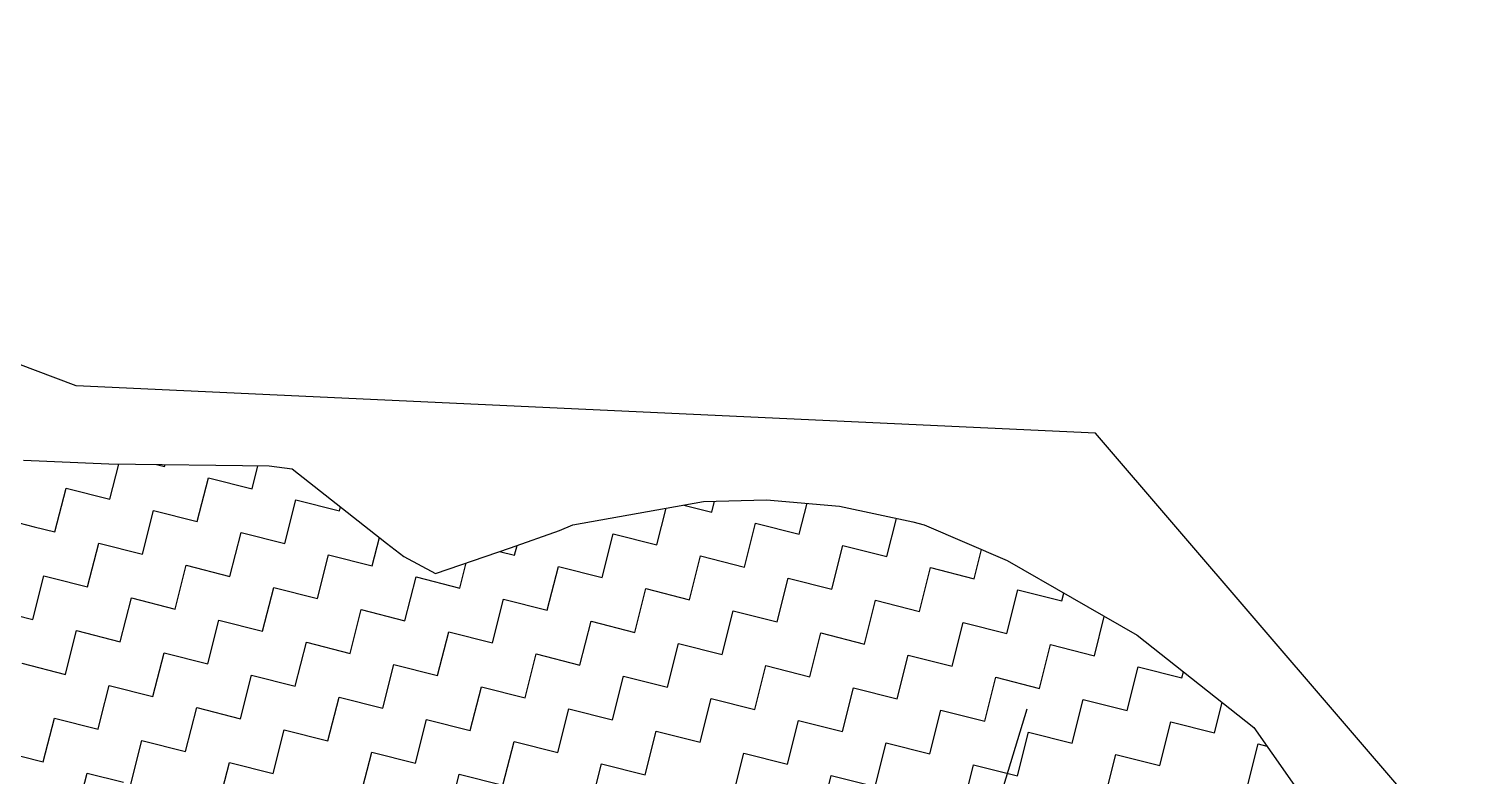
# Model space of a CAD drawing. Header units: metres. Extents: x 281097 to 285452, y 2029380 to 2031700.
# Drawn here: x 284293.6 to 284686.7, y 2030948.3 to 2031152.7 of the extents above; entities that cross this region are included whole.
import ezdxf

# ---------------------------------------------------------------- set-up
doc = ezdxf.new("R2010")
doc.units = ezdxf.units.M
doc.header["$MEASUREMENT"] = 0
for name, color, linetype in [('LINE_WATER', 4, 'Continuous'), ('POLY_HATCH', 12, 'Continuous'), ('V_BOUND_LINE', 7, 'Continuous')]:
    doc.layers.add(name, color=color, linetype=linetype)

msp = doc.modelspace()

# ---------------------------------------------------------------- linework, layer by layer
at = {"layer": 'LINE_WATER'}
msp.add_line((284559.88, 2030943.68), (284566.86, 2030966.8), dxfattribs=at)
at = {"layer": 'POLY_HATCH'}
for p, q in [((284292.24, 2031034.75), (284315.6, 2031033.72)), ((284315.6, 2031033.72), (284359.45, 2031033.2)), ((284359.45, 2031033.2), (284365.76, 2031032.41)), ((284365.76, 2031032.41), (284391.55, 2031012.04)), ((284442.5, 2031017.04), (284478.33, 2031023.43)), ((284478.33, 2031023.43), (284495.57, 2031023.95)), ((284495.57, 2031023.95), (284515.47, 2031022.17)), ((284515.47, 2031022.17), (284535.57, 2031017.89)), ((284438.86, 2031015.52), (284442.5, 2031017.04)), ((284535.57, 2031017.89), (284538.63, 2031017.11)), ((284538.63, 2031017.11), (284561.39, 2031007.28)), ((284425.44, 2031010.78), (284438.86, 2031015.52)), ((284391.55, 2031012.04), (284396.33, 2031008.39)), ((284404.93, 2031003.77), (284425.44, 2031010.78)), ((284396.33, 2031008.39), (284404.93, 2031003.77)), ((284561.39, 2031007.28), (284596.94, 2030986.88)), ((284596.94, 2030986.88), (284628.85, 2030961.7)), ((284628.85, 2030961.7), (284656.74, 2030922))]:
    msp.add_line(p, q, dxfattribs=at)
at = {"layer": 'POLY_HATCH', "linetype": 'Continuous'}
for p, q in [((284315.83, 2031024.06), (284318.27, 2031033.69)), ((284328.57, 2031033.57), (284330.83, 2031032.99)), ((284330.83, 2031032.99), (284330.97, 2031033.54)), ((284354.77, 2031026.93), (284356.37, 2031033.23)), ((284339.77, 2031017.99), (284342.8, 2031029.96)), ((284342.8, 2031029.96), (284354.77, 2031026.93)), ((284300.82, 2031015.12), (284303.85, 2031027.09)), ((284303.85, 2031027.09), (284315.83, 2031024.06)), ((284324.76, 2031009.05), (284327.8, 2031021.02)), ((284327.8, 2031021.02), (284339.77, 2031017.99)), ((284363.71, 2031011.93), (284366.74, 2031023.9)), ((284366.74, 2031023.9), (284378.71, 2031020.87)), ((284378.71, 2031020.87), (284378.99, 2031021.96)), ((284465.54, 2031011.61), (284468.07, 2031021.6)), ((284472.94, 2031022.47), (284480.54, 2031020.55)), ((284480.54, 2031020.55), (284481.3, 2031023.52)), ((284504.49, 2031014.48), (284506.63, 2031022.96)), ((284288.85, 2031018.15), (284295.13, 2031016.56)), ((284295.13, 2031016.56), (284300.82, 2031015.12)), ((284489.48, 2031005.54), (284492.51, 2031017.52)), ((284492.51, 2031017.52), (284504.49, 2031014.48)), ((284528.43, 2031008.42), (284531.07, 2031018.85)), ((284348.71, 2031002.99), (284351.74, 2031014.96)), ((284351.74, 2031014.96), (284363.71, 2031011.93)), ((284387.65, 2031005.86), (284389.61, 2031013.58)), ((284450.54, 2031002.67), (284453.57, 2031014.64)), ((284453.57, 2031014.64), (284465.54, 2031011.61)), ((284309.76, 2031000.11), (284312.79, 2031012.09)), ((284312.79, 2031012.09), (284324.76, 2031009.05)), ((284372.65, 2030996.92), (284375.68, 2031008.89)), ((284375.68, 2031008.89), (284387.65, 2031005.86)), ((284422.5, 2031009.77), (284426.6, 2031008.74)), ((284426.6, 2031008.74), (284427.28, 2031011.43)), ((284474.48, 2030996.61), (284477.51, 2031008.58)), ((284477.51, 2031008.58), (284489.48, 2031005.54)), ((284513.42, 2030999.48), (284516.46, 2031011.45)), ((284516.46, 2031011.45), (284528.43, 2031008.42)), ((284552.37, 2031002.35), (284554.38, 2031010.31)), ((284333.7, 2030994.05), (284336.73, 2031006.02)), ((284336.73, 2031006.02), (284348.71, 2031002.99)), ((284411.59, 2030999.8), (284413.32, 2031006.64)), ((284435.53, 2030993.73), (284438.57, 2031005.7)), ((284438.57, 2031005.7), (284450.54, 2031002.67)), ((284537.37, 2030993.42), (284540.4, 2031005.39)), ((284540.4, 2031005.39), (284552.37, 2031002.35)), ((284294.76, 2030991.18), (284297.79, 2031003.15)), ((284297.79, 2031003.15), (284300.01, 2031002.58)), ((284300.01, 2031002.58), (284309.76, 2031000.11)), ((284396.59, 2030990.86), (284399.62, 2031002.83)), ((284399.62, 2031002.83), (284411.59, 2030999.8)), ((284498.42, 2030990.54), (284501.45, 2031002.51)), ((284501.45, 2031002.51), (284513.42, 2030999.48)), ((284318.7, 2030985.11), (284321.73, 2030997.08)), ((284321.73, 2030997.08), (284333.7, 2030994.05)), ((284357.64, 2030987.99), (284360.68, 2030999.96)), ((284360.68, 2030999.96), (284372.65, 2030996.92)), ((284420.53, 2030984.79), (284423.56, 2030996.76)), ((284423.56, 2030996.76), (284435.53, 2030993.73)), ((284459.48, 2030987.67), (284462.51, 2030999.64)), ((284462.51, 2030999.64), (284474.48, 2030996.61)), ((284561.31, 2030987.35), (284564.34, 2030999.32)), ((284564.34, 2030999.32), (284576.31, 2030996.29)), ((284576.31, 2030996.29), (284576.85, 2030998.41)), ((284282.79, 2030994.21), (284294.76, 2030991.18)), ((284381.59, 2030981.92), (284384.62, 2030993.89)), ((284384.62, 2030993.89), (284396.59, 2030990.86)), ((284483.42, 2030981.6), (284486.45, 2030993.57)), ((284486.45, 2030993.57), (284498.42, 2030990.54)), ((284522.36, 2030984.48), (284525.39, 2030996.45)), ((284525.39, 2030996.45), (284537.37, 2030993.42)), ((284342.64, 2030979.05), (284345.67, 2030991.02)), ((284345.67, 2030991.02), (284357.64, 2030987.99)), ((284444.47, 2030978.73), (284447.51, 2030990.7)), ((284447.51, 2030990.7), (284459.48, 2030987.67)), ((284546.3, 2030978.41), (284549.34, 2030990.38)), ((284549.34, 2030990.38), (284561.31, 2030987.35)), ((284585.25, 2030981.29), (284587.97, 2030992.02)), ((284303.7, 2030976.17), (284306.03, 2030985.38)), ((284306.03, 2030985.38), (284306.73, 2030988.14)), ((284306.73, 2030988.14), (284318.7, 2030985.11)), ((284366.58, 2030972.98), (284369.62, 2030984.95)), ((284369.62, 2030984.95), (284381.59, 2030981.92)), ((284405.53, 2030975.86), (284408.56, 2030987.83)), ((284408.56, 2030987.83), (284420.53, 2030984.79)), ((284507.36, 2030975.54), (284510.39, 2030987.51)), ((284510.39, 2030987.51), (284522.36, 2030984.48)), ((284327.64, 2030970.11), (284330.67, 2030982.08)), ((284330.67, 2030982.08), (284342.64, 2030979.05)), ((284429.47, 2030969.79), (284432.5, 2030981.76)), ((284432.5, 2030981.76), (284444.47, 2030978.73)), ((284468.41, 2030972.66), (284471.45, 2030984.64)), ((284471.45, 2030984.64), (284483.42, 2030981.6)), ((284531.3, 2030969.47), (284534.33, 2030981.44)), ((284534.33, 2030981.44), (284546.3, 2030978.41)), ((284570.25, 2030972.35), (284573.28, 2030984.32)), ((284573.28, 2030984.32), (284585.25, 2030981.29)), ((284291.73, 2030979.21), (284303.7, 2030976.17)), ((284390.52, 2030966.92), (284393.56, 2030978.89)), ((284393.56, 2030978.89), (284405.53, 2030975.86)), ((284492.36, 2030966.6), (284495.39, 2030978.57)), ((284495.39, 2030978.57), (284507.36, 2030975.54)), ((284594.19, 2030966.28), (284597.22, 2030978.25)), ((284597.22, 2030978.25), (284609.19, 2030975.22)), ((284351.58, 2030964.04), (284354.61, 2030976.01)), ((284354.61, 2030976.01), (284366.58, 2030972.98)), ((284453.41, 2030963.73), (284456.44, 2030975.7)), ((284456.44, 2030975.7), (284468.41, 2030972.66)), ((284555.24, 2030963.41), (284558.28, 2030975.38)), ((284558.28, 2030975.38), (284570.25, 2030972.35)), ((284609.19, 2030975.22), (284609.61, 2030976.88)), ((284313.41, 2030964.24), (284315.67, 2030973.14)), ((284315.67, 2030973.14), (284327.64, 2030970.11)), ((284375.52, 2030957.98), (284378.55, 2030969.95)), ((284378.55, 2030969.95), (284390.52, 2030966.92)), ((284414.47, 2030960.85), (284417.5, 2030972.82)), ((284417.5, 2030972.82), (284429.47, 2030969.79)), ((284477.35, 2030957.66), (284480.39, 2030969.63)), ((284480.39, 2030969.63), (284492.36, 2030966.6)), ((284516.3, 2030960.54), (284519.33, 2030972.51)), ((284519.33, 2030972.51), (284531.3, 2030969.47)), ((284579.18, 2030957.34), (284582.22, 2030969.31)), ((284582.22, 2030969.31), (284594.19, 2030966.28)), ((284336.58, 2030955.1), (284339.61, 2030967.08)), ((284339.61, 2030967.08), (284351.58, 2030964.04)), ((284438.41, 2030954.79), (284441.44, 2030966.76)), ((284441.44, 2030966.76), (284453.41, 2030963.73)), ((284540.24, 2030954.47), (284543.27, 2030966.44)), ((284543.27, 2030966.44), (284555.24, 2030963.41)), ((284618.13, 2030960.22), (284620.23, 2030968.5)), ((284297.63, 2030952.23), (284300.66, 2030964.2)), ((284300.66, 2030964.2), (284312.63, 2030961.17)), ((284312.63, 2030961.17), (284313.41, 2030964.24)), ((284399.46, 2030951.91), (284402.5, 2030963.88)), ((284402.5, 2030963.88), (284414.47, 2030960.85)), ((284501.29, 2030951.6), (284504.33, 2030963.57)), ((284504.33, 2030963.57), (284516.3, 2030960.54)), ((284603.13, 2030951.28), (284606.16, 2030963.25)), ((284606.16, 2030963.25), (284618.13, 2030960.22)), ((284321.57, 2030946.17), (284324.61, 2030958.14)), ((284324.61, 2030958.14), (284336.58, 2030955.1)), ((284360.52, 2030949.04), (284363.55, 2030961.01)), ((284363.55, 2030961.01), (284375.52, 2030957.98)), ((284423.4, 2030945.85), (284426.44, 2030957.82)), ((284426.44, 2030957.82), (284438.41, 2030954.79)), ((284462.35, 2030948.72), (284465.38, 2030960.69)), ((284465.38, 2030960.69), (284477.35, 2030957.66)), ((284525.24, 2030945.53), (284528.27, 2030957.5)), ((284528.27, 2030957.5), (284540.24, 2030954.47)), ((284564.18, 2030948.41), (284567.21, 2030960.38)), ((284567.21, 2030960.38), (284579.18, 2030957.34)), ((284285.66, 2030955.26), (284297.63, 2030952.23)), ((284384.46, 2030942.98), (284387.49, 2030954.95)), ((284387.49, 2030954.95), (284399.46, 2030951.91)), ((284486.29, 2030942.66), (284489.32, 2030954.63)), ((284489.32, 2030954.63), (284501.29, 2030951.6)), ((284588.12, 2030942.34), (284591.16, 2030954.31)), ((284591.16, 2030954.31), (284603.13, 2030951.28)), ((284627.07, 2030945.21), (284630.1, 2030957.19)), ((284630.1, 2030957.19), (284632.43, 2030956.59)), ((284345.51, 2030940.1), (284348.55, 2030952.07)), ((284348.55, 2030952.07), (284360.52, 2030949.04)), ((284447.35, 2030939.78), (284450.38, 2030951.76)), ((284450.38, 2030951.76), (284462.35, 2030948.72)), ((284549.18, 2030939.47), (284552.21, 2030951.44)), ((284552.21, 2030951.44), (284564.18, 2030948.41)), ((284306.57, 2030937.23), (284309.6, 2030949.2)), ((284309.6, 2030949.2), (284319.55, 2030946.68)), ((284408.4, 2030936.91), (284411.43, 2030948.88)), ((284411.43, 2030948.88), (284423.4, 2030945.85)), ((284510.23, 2030936.59), (284513.27, 2030948.56)), ((284513.27, 2030948.56), (284525.24, 2030945.53))]:
    msp.add_line(p, q, dxfattribs=at)
at = {"layer": 'V_BOUND_LINE'}
for p, q in [((284306.59, 2031055.1), (284046.46, 2031152.73)), ((284585.56, 2031042.16), (284306.59, 2031055.1)), ((284686.74, 2030924.35), (284585.56, 2031042.16))]:
    msp.add_line(p, q, dxfattribs=at)

doc.saveas('drawing.dxf')
